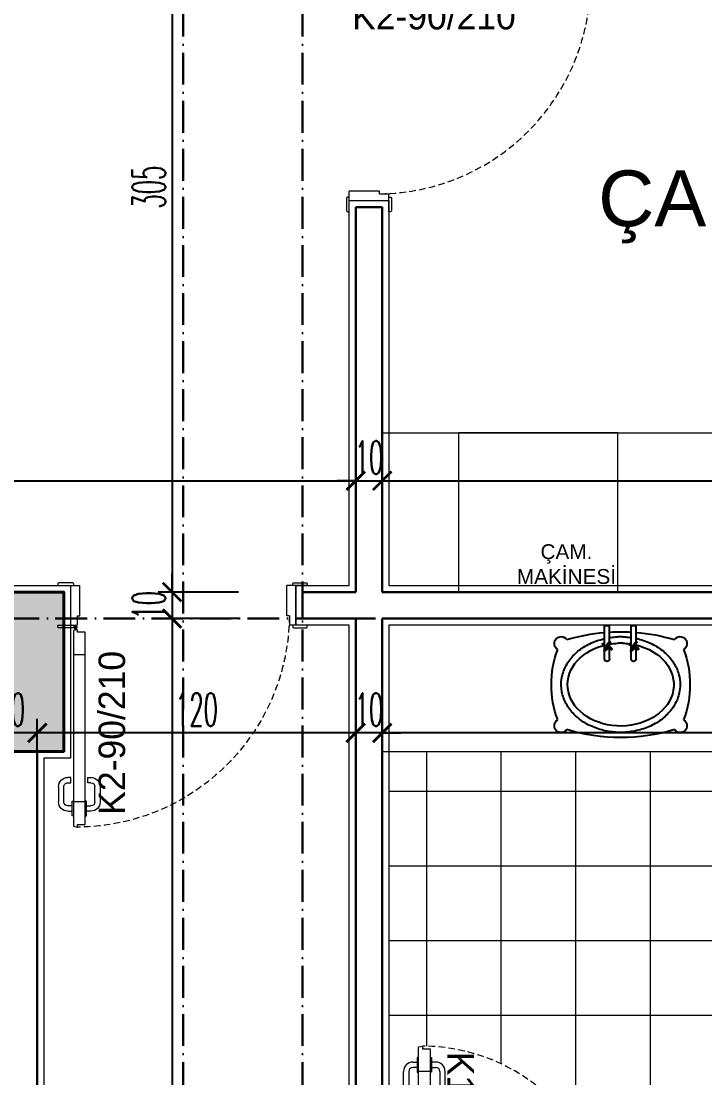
# Model space of a CAD drawing. Extents: x 775040 to 808375, y 4159409 to 4163651.
# Drawn here: x 785631.6 to 785889.2, y 4160760.8 to 4161158.8 of the extents above; entities that cross this region are included whole.
import ezdxf

# ---------------------------------------------------------------- set-up
doc = ezdxf.new("R2010")
doc.units = 0
doc.header["$MEASUREMENT"] = 0
doc.header["$PDMODE"] = 3
for name, pattern in [('ACAD_ISO10W100', [18, 12, -3, 0, -3]), ('DUZ', [500, 500]), ('HIDDEN', [0.375, 0.25, -0.125])]:
    doc.linetypes.add(name, pattern=pattern)
doc.layers.get('0').update_dxf_attribs({"linetype": 'DUZ'})
for name, color, linetype, lineweight in [('duvar', 7, 'Continuous', 25), ('KAPI', 1, 'Continuous', 15), ('Z_ duvar', 7, 'Continuous', 30), ('Z_aks', 2, 'ACAD_ISO10W100', 30), ('Z_iç ölçü dikey', 111, 'Continuous', 25), ('Z_iç ölçü yatay', 75, 'Continuous', 20), ('Z_kolon', 2, 'Continuous', 40), ('Z_kolon tarama', 171, 'Continuous', 5), ('Z_sıva', 241, 'Continuous', 5), ('Z_tarama', 8, 'Continuous', 5), ('Z_tefriş', 73, 'Continuous', 5), ('Z_yazı', 4, 'Continuous', 20)]:
    doc.layers.add(name, color=color, linetype=linetype, lineweight=lineweight)
for name, color, linetype in [('POZ', 3, 'Continuous'), ('tefriş', 21, 'Continuous'), ('Z_pencere bilgisi', 3, 'Continuous')]:
    doc.layers.add(name, color=color, linetype=linetype)
doc.styles.add('ARIAL', font='ariblk.ttf', dxfattribs={"height": 1})
doc.styles.add('M2', font='', dxfattribs={"height": 10})
doc.styles.add('OLCUIC', font='ROMANS.SHX', dxfattribs={"width": 0.5})
doc.styles.get('M2').set_extended_font_data('Turkish Arial')
doc.dimstyles.new('ölçü 50', dxfattribs={"dimtxt": 12.5, "dimasz": 7, "dimexe": 5.3, "dimexo": 5, "dimgap": 2.5, "dimtad": 1, "dimdec": 0, "dimzin": 9, "dimdsep": 46, "dimtxsty": 'OLCUIC', "dimblk1": 'ARCHTICK', "dimblk2": 'ARCHTICK', "dimsah": 1, "dimcen": 0, "dimdle": 5.5, "dimadec": 0, "dimazin": 0, "dimtfac": 1, "dimtdec": 0, "dimtix": 1, "dimtofl": 0, "dimtmove": 1, "dimatfit": 3, "dimldrblk": 'ARCHTICK', "dimfxl": 0, "dimtolj": 1, "dimtzin": 0, "dimarcsym": 0})

# ---------------------------------------------------------------- blocks, each defined once
blk = doc.blocks.new('K2')
at = {"layer": 'duvar'}
for p, q in [((0, 0), (10, 0)), ((0, -90), (10, -90))]:
    blk.add_line(p, q, dxfattribs=at)
at = {"layer": 'KAPI'}
for p, q in [((12.5, -2.5), (-2.5, -2.5)), ((-2.5, -2.5), (-2.5, -5)), ((12.5, -2.5), (12.5, -6)), ((1, -5), (-2.5, -5)), ((1, -5), (1, -6)), ((1, -6), (12.5, -6)), ((1, -85), (-2.5, -85)), ((-2.5, -87.5), (-2.5, -85)), ((12.5, -87.5), (-2.5, -87.5)), ((1, -85), (1, -84)), ((1, -84), (12.5, -84)), ((12.5, -87.5), (12.5, -84))]:
    blk.add_line(p, q, dxfattribs=at)
at = {"layer": 'KAPI', "color": 234}
for p, q in [((-63.3, -76.29), (-69, -76.29)), ((-69, -78.29), (-63.3, -78.29)), ((-74.25, -81.99), (-74.25, -81.49)), ((-74.25, -81.49), (-68.75, -81.49)), ((-72.5, -79.79), (-72.5, -81.49)), ((-70.5, -81.49), (-70.5, -79.79)), ((-68.75, -81.49), (-68.75, -81.99)), ((-61.8, -79.79), (-61.8, -80.99)), ((-61.8, -80.99), (-59.8, -80.99)), ((-59.8, -80.99), (-59.8, -79.79)), ((-74.25, -86.29), (-74.25, -86.79)), ((-74.25, -86.79), (-68.75, -86.79)), ((-72.5, -88.49), (-72.5, -86.79)), ((-70.5, -86.79), (-70.5, -88.49)), ((-68.75, -86.79), (-68.75, -86.29)), ((-61.8, -88.49), (-61.8, -87.29)), ((-61.8, -87.29), (-59.8, -87.29)), ((-59.8, -87.29), (-59.8, -88.49)), ((-2.5, -85.59), (-4.1, -85.59)), ((-3.3, -84.79), (-3.3, -86.39)), ((-69, -89.99), (-63.3, -89.99)), ((-63.3, -91.99), (-69, -91.99))]:
    blk.add_line(p, q, dxfattribs=at)
at = {"layer": 'KAPI', "color": 1}
for p, q in [((-77.5, -84.79), (-77.5, -81.99)), ((-77.5, -81.99), (-5.15, -81.99)), ((-69, -81.99), (-69, -86.29)), ((-13.65, -81.99), (-13.65, -86.29)), ((-5.15, -81.99), (-5.15, -84.79)), ((-78.2, -86.29), (-78.5, -84.79)), ((-78.5, -84.79), (-77.5, -84.79)), ((-4.45, -86.29), (-78.2, -86.29)), ((-5.15, -84.79), (-4.15, -84.79)), ((-4.15, -84.79), (-4.45, -86.29))]:
    blk.add_line(p, q, dxfattribs=at)
at = {"layer": 'KAPI'}
for points in [[(-3, 1.75), (-2.5, 1.75), (-2.5, -3.75), (-3, -3.75, -0.414214), (-3.5, -3.25), (-3.5, 1.25, -0.414214)], [(13, 1.75), (12.5, 1.75), (12.5, -3.75), (13, -3.75, 0.414214), (13.5, -3.25), (13.5, 1.25, 0.414214)], [(-3, -92.25), (-2.5, -92.25), (-2.5, -86.25), (-3, -86.25, 0.414214), (-3.5, -86.75), (-3.5, -91.75, 0.414214)], [(13, -92.25), (12.5, -92.25), (12.5, -86.25), (13, -86.25, -0.414214), (13.5, -86.75), (13.5, -91.75, -0.414214)]]:
    blk.add_lwpolyline(points, format="xyb", close=True, dxfattribs=at)
at = {"layer": 'KAPI', "color": 234}
for radius in [0.6, 0.4]:
    blk.add_circle((-3.3, -85.59), radius, dxfattribs=at)
at = {"layer": 'KAPI', "color": 1, "linetype": 'HIDDEN', "ltscale": 10}
blk.add_arc((1.76, -85.26), 80.26, 90.5448, 179.663, dxfattribs=at)
at = {"layer": 'KAPI', "color": 234}
for centre, radius, start, end in [((-69, -79.79), 3.5, 90, 180), ((-69, -79.79), 1.5, 90, 180), ((-63.3, -79.79), 3.5, 0, 90), ((-63.3, -79.79), 1.5, 0, 90), ((-69, -88.49), 3.5, 180, 270), ((-69, -88.49), 1.5, 180, 270), ((-63.3, -88.49), 1.5, 270, 0), ((-63.3, -88.49), 3.5, 270, 0)]:
    blk.add_arc(centre, radius, start, end, dxfattribs=at)
at = {"layer": 'POZ', "style": 'M2', "flags": 4}
blk.add_attdef('K2-90/210', (-73.86, -74.05), '', height=10, dxfattribs=at)
blk = doc.blocks.new('k80-10')
at = {"layer": 'duvar'}
for p, q in [((-10, 0), (0, 0)), ((-10, -80), (0, -80))]:
    blk.add_line(p, q, dxfattribs=at)
at = {"layer": 'KAPI'}
for p, q in [((2.5, -2.5), (-12.5, -2.5)), ((-12.5, -2.5), (-12.5, -5)), ((2.5, -2.5), (2.5, -6)), ((-9, -5), (-12.5, -5)), ((-9, -5), (-9, -6)), ((-9, -6), (2.5, -6)), ((-9, -75), (-12.5, -75)), ((-12.5, -77.5), (-12.5, -75)), ((-9, -75), (-9, -74)), ((-9, -74), (2.5, -74)), ((2.5, -77.5), (2.5, -74)), ((2.5, -77.5), (-12.5, -77.5))]:
    blk.add_line(p, q, dxfattribs=at)
at = {"layer": 'KAPI', "color": 234}
for p, q in [((-63.8, -66.29), (-69.5, -66.29)), ((-74.75, -71.99), (-74.75, -71.49)), ((-74.75, -71.49), (-69.25, -71.49)), ((-73, -69.79), (-73, -71.49)), ((-71, -71.49), (-71, -69.79)), ((-69.5, -68.29), (-63.8, -68.29)), ((-69.25, -71.49), (-69.25, -71.99)), ((-62.3, -69.79), (-62.3, -70.99)), ((-62.3, -70.99), (-60.3, -70.99)), ((-60.3, -70.99), (-60.3, -69.79)), ((-12.5, -75.59), (-14.1, -75.59)), ((-13.3, -74.79), (-13.3, -76.39)), ((-74.75, -76.29), (-74.75, -76.79)), ((-74.75, -76.79), (-69.25, -76.79)), ((-73, -78.49), (-73, -76.79)), ((-71, -76.79), (-71, -78.49)), ((-69.25, -76.79), (-69.25, -76.29)), ((-62.3, -78.49), (-62.3, -77.29)), ((-62.3, -77.29), (-60.3, -77.29)), ((-60.3, -77.29), (-60.3, -78.49)), ((-69.5, -79.99), (-63.8, -79.99)), ((-63.8, -81.99), (-69.5, -81.99))]:
    blk.add_line(p, q, dxfattribs=at)
at = {"layer": 'KAPI', "color": 1}
for p, q in [((-78.7, -76.29), (-79, -74.79)), ((-79, -74.79), (-78, -74.79)), ((-78, -74.79), (-78, -71.99)), ((-78, -71.99), (-15.15, -71.99)), ((-69.5, -71.99), (-69.5, -76.29)), ((-23.65, -71.99), (-23.65, -76.29)), ((-15.15, -71.99), (-15.15, -74.79)), ((-15.15, -74.79), (-14.15, -74.79)), ((-14.15, -74.79), (-14.45, -76.29)), ((-14.45, -76.29), (-78.7, -76.29))]:
    blk.add_line(p, q, dxfattribs=at)
at = {"layer": 'KAPI'}
for points in [[(-13, 1.75), (-12.5, 1.75), (-12.5, -3.75), (-13, -3.75, -0.414214), (-13.5, -3.25), (-13.5, 1.25, -0.414214)], [(3, 1.75), (2.5, 1.75), (2.5, -3.75), (3, -3.75, 0.414214), (3.5, -3.25), (3.5, 1.25, 0.414214)], [(-13, -82.25), (-12.5, -82.25), (-12.5, -76.25), (-13, -76.25, 0.414214), (-13.5, -76.75), (-13.5, -81.75, 0.414214)], [(3, -82.25), (2.5, -82.25), (2.5, -76.25), (3, -76.25, -0.414214), (3.5, -76.75), (3.5, -81.75, -0.414214)]]:
    blk.add_lwpolyline(points, format="xyb", close=True, dxfattribs=at)
at = {"layer": 'KAPI', "color": 234}
for radius in [0.6, 0.4]:
    blk.add_circle((-13.3, -75.59), radius, dxfattribs=at)
at = {"layer": 'KAPI', "color": 1, "linetype": 'HIDDEN', "ltscale": 10}
blk.add_arc((-9, -75), 70, 90.0001, 179.8269, dxfattribs=at)
at = {"layer": 'KAPI', "color": 234}
for centre, radius, start, end in [((-69.5, -69.79), 3.5, 90, 180), ((-63.8, -69.79), 3.5, 0, 90), ((-69.5, -69.79), 1.5, 90, 180), ((-63.8, -69.79), 1.5, 0, 90), ((-69.5, -78.49), 3.5, 180, 270), ((-69.5, -78.49), 1.5, 180, 270), ((-63.8, -78.49), 1.5, 270, 0), ((-63.8, -78.49), 3.5, 270, 0)]:
    blk.add_arc(centre, radius, start, end, dxfattribs=at)
at = {"layer": 'POZ', "style": 'M2', "flags": 4}
blk.add_attdef('K1-80/210', (-76.9, -64.05), '', height=10, dxfattribs=at)
blk = doc.blocks.new('_ARCHTICK')
at = {"color": 0, "linetype": 'ByBlock', "const_width": 0.15}
blk.add_lwpolyline([(-0.5, -0.5), (0.5, 0.5)], dxfattribs=at)
blk = doc.blocks.new('*D186')
at = {"layer": 'Defpoints', "color": 0, "linetype": 'Continuous', "transparency": 16777216}
for p in [(785757.64, 4160985.68), (785757.64, 4160959.57), (785390.14, 4160943.75)]:
    blk.add_point(p, dxfattribs=at)
at = {"layer": 'Z_iç ölçü yatay', "color": 0, "linetype": 'Continuous', "lineweight": -2, "transparency": 16777216}
for p, q in [((785390.14, 4160960.68), (785390.14, 4160990.98)), ((785757.64, 4160964.57), (785757.64, 4160990.98)), ((785384.64, 4160985.68), (785763.14, 4160985.68))]:
    blk.add_line(p, q, dxfattribs=at)
at = {"layer": 'Z_iç ölçü yatay', "color": 0, "linetype": 'Continuous', "lineweight": -2, "transparency": 16777216, "xscale": 7, "yscale": 7, "zscale": 7, "rotation": 180}
blk.add_blockref('_ARCHTICK', (785390.14, 4160985.68), dxfattribs=at)
at = {"layer": 'Z_iç ölçü yatay', "color": 0, "linetype": 'Continuous', "lineweight": -2, "transparency": 16777216, "xscale": 7, "yscale": 7, "zscale": 7}
blk.add_blockref('_ARCHTICK', (785757.64, 4160985.68), dxfattribs=at)
at = {"layer": 'Z_iç ölçü yatay', "color": 0, "linetype": 'Continuous', "transparency": 16777216, "insert": (785573.89, 4160994.43), "char_height": 12.5, "attachment_point": 5, "style": 'OLCUIC'}
blk.add_mtext('\\A1;367', dxfattribs=at)
blk = doc.blocks.new('*D187')
at = {"layer": 'Defpoints', "color": 0, "linetype": 'Continuous', "transparency": 16777216}
for p in [(785767.64, 4160985.68), (785757.64, 4160959.57), (785767.64, 4160959.57)]:
    blk.add_point(p, dxfattribs=at)
at = {"layer": 'Z_iç ölçü yatay', "color": 0, "linetype": 'Continuous', "lineweight": -2, "transparency": 16777216}
for p, q in [((785757.64, 4160964.57), (785757.64, 4160990.98)), ((785767.64, 4160964.57), (785767.64, 4160990.98)), ((785757.64, 4160985.68), (785750.64, 4160985.68)), ((785767.64, 4160985.68), (785774.64, 4160985.68))]:
    blk.add_line(p, q, dxfattribs=at)
at = {"layer": 'Z_iç ölçü yatay', "color": 0, "linetype": 'Continuous', "lineweight": -2, "transparency": 16777216, "xscale": 7, "yscale": 7, "zscale": 7}
blk.add_blockref('_ARCHTICK', (785757.64, 4160985.68), dxfattribs=at)
at = {"layer": 'Z_iç ölçü yatay', "color": 0, "linetype": 'Continuous', "lineweight": -2, "transparency": 16777216, "xscale": 7, "yscale": 7, "zscale": 7, "rotation": 180}
blk.add_blockref('_ARCHTICK', (785767.64, 4160985.68), dxfattribs=at)
at = {"layer": 'Z_iç ölçü yatay', "color": 0, "linetype": 'Continuous', "transparency": 16777216, "insert": (785762.64, 4160994.43), "char_height": 12.5, "attachment_point": 5, "style": 'OLCUIC'}
blk.add_mtext('\\A1;10', dxfattribs=at)
blk = doc.blocks.new('*D188')
at = {"layer": 'Defpoints', "color": 0, "linetype": 'Continuous', "transparency": 16777216}
for p in [(786127.64, 4160985.68), (785767.64, 4160959.57), (786127.64, 4160959.57)]:
    blk.add_point(p, dxfattribs=at)
at = {"layer": 'Z_iç ölçü yatay', "color": 0, "linetype": 'Continuous', "lineweight": -2, "transparency": 16777216}
for p, q in [((785767.64, 4160964.57), (785767.64, 4160990.98)), ((786127.64, 4160964.57), (786127.64, 4160990.98)), ((785762.14, 4160985.68), (786133.14, 4160985.68))]:
    blk.add_line(p, q, dxfattribs=at)
at = {"layer": 'Z_iç ölçü yatay', "color": 0, "linetype": 'Continuous', "lineweight": -2, "transparency": 16777216, "xscale": 7, "yscale": 7, "zscale": 7, "rotation": 180}
blk.add_blockref('_ARCHTICK', (785767.64, 4160985.68), dxfattribs=at)
at = {"layer": 'Z_iç ölçü yatay', "color": 0, "linetype": 'Continuous', "lineweight": -2, "transparency": 16777216, "xscale": 7, "yscale": 7, "zscale": 7}
blk.add_blockref('_ARCHTICK', (786127.64, 4160985.68), dxfattribs=at)
at = {"layer": 'Z_iç ölçü yatay', "color": 0, "linetype": 'Continuous', "transparency": 16777216, "insert": (785947.64, 4160994.43), "char_height": 12.5, "attachment_point": 5, "style": 'OLCUIC'}
blk.add_mtext('\\A1;360', dxfattribs=at)
blk = doc.blocks.new('*D191')
at = {"layer": 'Defpoints', "color": 0, "linetype": 'Continuous', "transparency": 16777216}
for p in [(785767.64, 4160922.61), (785767.64, 4160890.75), (786127.64, 4160888.75)]:
    blk.add_point(p, dxfattribs=at)
at = {"layer": 'Z_iç ölçü yatay', "color": 0, "linetype": 'Continuous', "lineweight": -2, "transparency": 16777216}
for p, q in [((785767.64, 4160915.75), (785767.64, 4160885.45)), ((786127.64, 4160890.75), (786127.64, 4160896.05)), ((786133.14, 4160890.75), (785762.14, 4160890.75))]:
    blk.add_line(p, q, dxfattribs=at)
at = {"layer": 'Z_iç ölçü yatay', "color": 0, "linetype": 'Continuous', "lineweight": -2, "transparency": 16777216, "xscale": 7, "yscale": 7, "zscale": 7, "rotation": 180}
blk.add_blockref('_ARCHTICK', (785767.64, 4160890.75), dxfattribs=at)
at = {"layer": 'Z_iç ölçü yatay', "color": 0, "linetype": 'Continuous', "lineweight": -2, "transparency": 16777216, "xscale": 7, "yscale": 7, "zscale": 7}
blk.add_blockref('_ARCHTICK', (786127.64, 4160890.75), dxfattribs=at)
at = {"layer": 'Z_iç ölçü yatay', "color": 0, "linetype": 'Continuous', "transparency": 16777216, "insert": (785947.64, 4160899.5), "char_height": 12.5, "attachment_point": 5, "style": 'OLCUIC'}
blk.add_mtext('\\A1;360', dxfattribs=at)
blk = doc.blocks.new('*D192')
at = {"layer": 'Defpoints', "color": 0, "linetype": 'Continuous', "transparency": 16777216}
for p in [(785757.64, 4160922.61), (785767.64, 4160922.61), (785757.64, 4160890.75)]:
    blk.add_point(p, dxfattribs=at)
at = {"layer": 'Z_iç ölçü yatay', "color": 0, "linetype": 'Continuous', "lineweight": -2, "transparency": 16777216}
for p, q in [((785757.64, 4160915.75), (785757.64, 4160885.45)), ((785767.64, 4160915.75), (785767.64, 4160885.45)), ((785757.64, 4160890.75), (785750.64, 4160890.75)), ((785767.64, 4160890.75), (785774.64, 4160890.75))]:
    blk.add_line(p, q, dxfattribs=at)
at = {"layer": 'Z_iç ölçü yatay', "color": 0, "linetype": 'Continuous', "lineweight": -2, "transparency": 16777216, "xscale": 7, "yscale": 7, "zscale": 7}
blk.add_blockref('_ARCHTICK', (785757.64, 4160890.75), dxfattribs=at)
at = {"layer": 'Z_iç ölçü yatay', "color": 0, "linetype": 'Continuous', "lineweight": -2, "transparency": 16777216, "xscale": 7, "yscale": 7, "zscale": 7, "rotation": 180}
blk.add_blockref('_ARCHTICK', (785767.64, 4160890.75), dxfattribs=at)
at = {"layer": 'Z_iç ölçü yatay', "color": 0, "linetype": 'Continuous', "transparency": 16777216, "insert": (785762.64, 4160899.5), "char_height": 12.5, "attachment_point": 5, "style": 'OLCUIC'}
blk.add_mtext('\\A1;10', dxfattribs=at)
blk = doc.blocks.new('*D193')
at = {"layer": 'Defpoints', "color": 0, "linetype": 'Continuous', "transparency": 16777216}
for p in [(785757.64, 4160922.61), (785637.64, 4160890.75), (785637.64, 4160854.35)]:
    blk.add_point(p, dxfattribs=at)
at = {"layer": 'Z_iç ölçü yatay', "color": 0, "linetype": 'Continuous', "lineweight": -2, "transparency": 16777216}
for p, q in [((785757.64, 4160915.75), (785757.64, 4160885.45)), ((785637.64, 4160865.75), (785637.64, 4160896.05)), ((785763.14, 4160890.75), (785632.14, 4160890.75))]:
    blk.add_line(p, q, dxfattribs=at)
at = {"layer": 'Z_iç ölçü yatay', "color": 0, "linetype": 'Continuous', "lineweight": -2, "transparency": 16777216, "xscale": 7, "yscale": 7, "zscale": 7, "rotation": 180}
blk.add_blockref('_ARCHTICK', (785637.64, 4160890.75), dxfattribs=at)
at = {"layer": 'Z_iç ölçü yatay', "color": 0, "linetype": 'Continuous', "lineweight": -2, "transparency": 16777216, "xscale": 7, "yscale": 7, "zscale": 7}
blk.add_blockref('_ARCHTICK', (785757.64, 4160890.75), dxfattribs=at)
at = {"layer": 'Z_iç ölçü yatay', "color": 0, "linetype": 'Continuous', "transparency": 16777216, "insert": (785697.64, 4160899.5), "char_height": 12.5, "attachment_point": 5, "style": 'OLCUIC'}
blk.add_mtext('\\A1;120', dxfattribs=at)
blk = doc.blocks.new('*D194')
at = {"layer": 'Defpoints', "color": 0, "linetype": 'Continuous', "transparency": 16777216}
for p in [(785617.64, 4160890.75), (785617.64, 4160854.35), (785637.64, 4160854.35)]:
    blk.add_point(p, dxfattribs=at)
at = {"layer": 'Z_iç ölçü yatay', "color": 0, "linetype": 'Continuous', "lineweight": -2, "transparency": 16777216}
for p, q in [((785617.64, 4160865.75), (785617.64, 4160896.05)), ((785637.64, 4160865.75), (785637.64, 4160896.05)), ((785643.14, 4160890.75), (785612.14, 4160890.75))]:
    blk.add_line(p, q, dxfattribs=at)
at = {"layer": 'Z_iç ölçü yatay', "color": 0, "linetype": 'Continuous', "lineweight": -2, "transparency": 16777216, "xscale": 7, "yscale": 7, "zscale": 7, "rotation": 180}
blk.add_blockref('_ARCHTICK', (785617.64, 4160890.75), dxfattribs=at)
at = {"layer": 'Z_iç ölçü yatay', "color": 0, "linetype": 'Continuous', "lineweight": -2, "transparency": 16777216, "xscale": 7, "yscale": 7, "zscale": 7}
blk.add_blockref('_ARCHTICK', (785637.64, 4160890.75), dxfattribs=at)
at = {"layer": 'Z_iç ölçü yatay', "color": 0, "linetype": 'Continuous', "transparency": 16777216, "insert": (785627.64, 4160899.5), "char_height": 12.5, "attachment_point": 5, "style": 'OLCUIC'}
blk.add_mtext('\\A1;20', dxfattribs=at)
blk = doc.blocks.new('*D288')
at = {"layer": 'Defpoints', "color": 0, "linetype": 'Continuous', "transparency": 16777216}
for p in [(785665.14, 4161248.75), (785688.45, 4160943.75), (785747.64, 4160943.75)]:
    blk.add_point(p, dxfattribs=at)
at = {"layer": 'Z_iç ölçü dikey', "color": 0, "linetype": 'Continuous', "lineweight": -2, "transparency": 16777216}
for p, q in [((785688.45, 4161254.25), (785688.45, 4160938.25)), ((785670.14, 4161248.75), (785693.75, 4161248.75)), ((785713.45, 4160943.75), (785683.15, 4160943.75))]:
    blk.add_line(p, q, dxfattribs=at)
at = {"layer": 'Z_iç ölçü dikey', "color": 0, "linetype": 'Continuous', "lineweight": -2, "transparency": 16777216, "xscale": 7, "yscale": 7, "zscale": 7}
for p, rotation in [((785688.45, 4161248.75), 90), ((785688.45, 4160943.75), 270)]:
    blk.add_blockref('_ARCHTICK', p, dxfattribs=dict(at, rotation=rotation))
at = {"layer": 'Z_iç ölçü dikey', "color": 0, "linetype": 'Continuous', "transparency": 16777216, "insert": (785679.7, 4161096.25), "char_height": 12.5, "attachment_point": 5, "rotation": 90, "style": 'OLCUIC'}
blk.add_mtext('\\A1;305', dxfattribs=at)
blk = doc.blocks.new('*D289')
at = {"layer": 'Defpoints', "color": 0, "linetype": 'Continuous', "transparency": 16777216}
for p in [(785747.64, 4160943.75), (785688.45, 4160933.75), (785747.64, 4160933.75)]:
    blk.add_point(p, dxfattribs=at)
at = {"layer": 'Z_iç ölçü dikey', "color": 0, "linetype": 'Continuous', "lineweight": -2, "transparency": 16777216}
for p, q in [((785688.45, 4160943.75), (785688.45, 4160950.75)), ((785713.45, 4160943.75), (785683.15, 4160943.75)), ((785713.45, 4160933.75), (785683.15, 4160933.75)), ((785688.45, 4160933.75), (785688.45, 4160926.75))]:
    blk.add_line(p, q, dxfattribs=at)
at = {"layer": 'Z_iç ölçü dikey', "color": 0, "linetype": 'Continuous', "lineweight": -2, "transparency": 16777216, "xscale": 7, "yscale": 7, "zscale": 7}
for p, rotation in [((785688.45, 4160943.75), 270), ((785688.45, 4160933.75), 90)]:
    blk.add_blockref('_ARCHTICK', p, dxfattribs=dict(at, rotation=rotation))
at = {"layer": 'Z_iç ölçü dikey', "color": 0, "linetype": 'Continuous', "transparency": 16777216, "insert": (785679.7, 4160938.75), "char_height": 12.5, "attachment_point": 5, "rotation": 90, "style": 'OLCUIC'}
blk.add_mtext('\\A1;10', dxfattribs=at)
blk = doc.blocks.new('*D290')
at = {"layer": 'Defpoints', "color": 0, "linetype": 'Continuous', "transparency": 16777216}
for p in [(785747.64, 4160933.75), (785658.36, 4160498.75), (785688.45, 4160498.75)]:
    blk.add_point(p, dxfattribs=at)
at = {"layer": 'Z_iç ölçü dikey', "color": 0, "linetype": 'Continuous', "lineweight": -2, "transparency": 16777216}
for p, q in [((785688.45, 4160939.25), (785688.45, 4160493.25)), ((785713.45, 4160933.75), (785683.15, 4160933.75)), ((785663.45, 4160498.75), (785693.75, 4160498.75))]:
    blk.add_line(p, q, dxfattribs=at)
at = {"layer": 'Z_iç ölçü dikey', "color": 0, "linetype": 'Continuous', "lineweight": -2, "transparency": 16777216, "xscale": 7, "yscale": 7, "zscale": 7}
for p, rotation in [((785688.45, 4160933.75), 90), ((785688.45, 4160498.75), 270)]:
    blk.add_blockref('_ARCHTICK', p, dxfattribs=dict(at, rotation=rotation))
at = {"layer": 'Z_iç ölçü dikey', "color": 0, "linetype": 'Continuous', "transparency": 16777216, "insert": (785679.7, 4160716.25), "char_height": 12.5, "attachment_point": 5, "rotation": 90, "style": 'OLCUIC'}
blk.add_mtext('\\A1;435', dxfattribs=at)
blk = doc.blocks.new('199')
at = {"layer": 'tefriş'}
for p, q in [((17725.6, 89548.1), (17725.6, 89555.64)), ((17727.5, 89549.36), (17727.5, 89555.64)), ((17735.6, 89548.1), (17735.6, 89555.64)), ((17737.5, 89549.36), (17737.5, 89555.64)), ((17725.6, 89546.19), (17725.6, 89547.71)), ((17727.5, 89547.66), (17727.5, 89549.01)), ((17727.5, 89542.99), (17727.5, 89547.3)), ((17735.6, 89546.19), (17735.6, 89547.71)), ((17737.5, 89547.66), (17737.5, 89549.01)), ((17737.5, 89542.99), (17737.5, 89547.3)), ((17725.6, 89542.99), (17725.6, 89545.85)), ((17735.6, 89542.99), (17735.6, 89545.85))]:
    blk.add_line(p, q, dxfattribs=at)
at = {"layer": 'tefriş', "color": 8}
for p, q in [((17725.6, 89555.64), (17727.5, 89555.64)), ((17735.6, 89555.64), (17737.5, 89555.64)), ((17732.5, 89551.31), (17730.6, 89551.31)), ((17732.5, 89548.9), (17730.6, 89548.91))]:
    blk.add_line(p, q, dxfattribs=at)
at = {"layer": 'tefriş', "extrusion": (0, 0, -1)}
for centre, major_axis, ratio, start_param, end_param in [((17709.3, 89548.79), (1.85, 1.85), 1, 2.878624, 6.47264), ((17731.69, 89483), (49.67, 49.66), 1, 5.205616, 5.410824), ((17731.69, 89483), (49.67, 49.66), 1, 5.437952, 5.509178), ((17731.69, 89483), (49.67, 49.66), 1, 5.509178, 5.553341), ((17731.69, 89483), (49.67, 49.66), 1, 5.580461, 5.789958), ((17754.1, 89548.79), (1.85, -1.85), 1, 2.952138, 6.546154), ((17743.09, 89533.32), (26.52, 26.51), 1, 3.567284, 4.286698), ((17725.02, 89548.67), (0.113, -0.113), 1, 2.031177, 5.17277), ((17726.47, 89549.16), (1.19, -1.19), 1, 0.673587, 2.031177), ((17726.47, 89549.16), (0.967, -0.967), 1, 0.673587, 2.031177), ((17725.61, 89546.02), (0.113, 0.113), 1, 2.031177, 5.17277), ((17731.7, 89533.32), (20, 0), 0.78, 4.398992, 4.402456), ((17725.12, 89547.47), (0.967, -0.967), 1, -0.897209, 0.460381), ((17725.12, 89547.47), (1.19, 1.19), 1, 0.673587, 2.031177), ((17726.64, 89547.64), (0.312, 0.312), 1, 2.75402, 3.576149), ((17726.64, 89547.64), (0.312, -0.312), 1, 2.75402, 3.576149), ((17728.16, 89547.81), (1.19, 1.19), 1, 3.81518, 5.17277), ((17726.81, 89546.12), (1.19, 1.19), 1, 5.385976, 6.743566), ((17726.81, 89546.12), (0.967, 0.967), 1, 5.385976, 6.743566), ((17728.16, 89547.81), (0.967, -0.967), 1, 2.244383, 3.601973), ((17726.64, 89547.64), (0.312, 0.312), 1, 1.183224, 2.005353), ((17726.64, 89547.64), (0.312, -0.312), 1, 4.324816, 5.146945), ((17731.7, 89533.32), (20, 0), 0.78, 4.500827, 4.657366), ((17727.67, 89549.26), (0.113, 0.113), 1, 5.17277, 8.314362), ((17728.26, 89546.61), (0.113, -0.113), 1, -1.110416, 2.031177), ((17735.02, 89548.67), (0.113, -0.113), 1, 2.031177, 5.17277), ((17736.47, 89549.16), (1.19, -1.19), 1, 0.673587, 2.031177), ((17736.47, 89549.16), (0.967, -0.967), 1, 0.673587, 2.031177), ((17731.7, 89533.32), (20, 0), 0.78, -1.39585, -1.374534), ((17735.61, 89546.02), (0.113, 0.113), 1, 2.031177, 5.17277), ((17735.12, 89547.47), (0.967, -0.967), 1, -0.897209, 0.460381), ((17735.12, 89547.47), (1.19, 1.19), 1, 0.673587, 2.031177), ((17736.64, 89547.64), (0.312, 0.312), 1, 2.75402, 3.576149), ((17736.64, 89547.64), (0.312, -0.312), 1, 2.75402, 3.576149), ((17738.16, 89547.81), (1.19, 1.19), 1, 3.81518, 5.17277), ((17736.81, 89546.12), (1.19, 1.19), 1, 5.385976, 6.743566), ((17736.81, 89546.12), (0.967, 0.967), 1, 5.385976, 6.743566), ((17738.16, 89547.81), (0.967, -0.967), 1, 2.244383, 3.601973), ((17736.64, 89547.64), (0.312, 0.312), 1, 1.183224, 2.005353), ((17736.64, 89547.64), (0.312, -0.312), 1, 4.324816, 5.146945), ((17737.67, 89549.25), (0.113, 0.113), 1, 5.17277, 8.314362), ((17738.26, 89546.61), (0.113, -0.113), 1, -1.110416, 2.031177), ((17720.3, 89533.32), (26.51, -26.52), 1, -1.145105, -0.425691), ((17726.55, 89542.99), (0.672, -0.672), 1, -0.785398, 2.356194), ((17736.55, 89542.99), (0.672, -0.672), 1, -0.785398, 2.356194), ((17709.3, 89517.85), (1.85, -1.85), 1, -0.189455, 3.404562), ((17754.09, 89517.84), (1.85, -1.85), 1, 4.44942, 8.043437), ((17731.7, 89583.63), (49.67, 49.66), 1, 2.064024, 2.648365)]:
    blk.add_ellipse(centre, major_axis=major_axis, ratio=ratio, start_param=start_param, end_param=end_param, dxfattribs=at)
at = {"layer": 'tefriş', "color": 8, "extrusion": (0, 0, -1)}
for start_param, end_param in [(-1.276556, 4.38037), (-1.530773, -1.411609)]:
    blk.add_ellipse((17731.7, 89533.32), major_axis=(20, 0), ratio=0.78, start_param=start_param, end_param=end_param, dxfattribs=at)
at = {"layer": 'tefriş', "color": 8}
for points, knots in [([(17737.5, 89550.71), (17738.02, 89550.6), (17738.53, 89550.47), (17740.81, 89549.84), (17742.51, 89549.16), (17745.67, 89547.48), (17747.12, 89546.48), (17749.68, 89544.18), (17750.78, 89542.89), (17752.55, 89540.1), (17753.21, 89538.59), (17753.93, 89535.82), (17754.1, 89534.56), (17754.1, 89533.31), (17754.1, 89532.27), (17753.98, 89531.23), (17753.42, 89528.64), (17752.82, 89527.11), (17751.17, 89524.26), (17750.12, 89522.94), (17747.66, 89520.57), (17746.24, 89519.53), (17743.15, 89517.76), (17741.48, 89517.04), (17737.96, 89515.97), (17736.12, 89515.61), (17732.4, 89515.26), (17730.51, 89515.28), (17726.79, 89515.69), (17724.96, 89516.08), (17721.48, 89517.22), (17719.82, 89517.97), (17716.78, 89519.79), (17715.39, 89520.86), (17712.99, 89523.27), (17711.97, 89524.62), (17710.4, 89527.5), (17709.84, 89529.04), (17709.25, 89532.2), (17709.22, 89533.82), (17709.68, 89536.99), (17710.17, 89538.55), (17711.62, 89541.48), (17712.58, 89542.85), (17714.88, 89545.34), (17716.23, 89546.45), (17719.2, 89548.35), (17720.83, 89549.14), (17723.54, 89550.11), (17724.56, 89550.41), (17725.6, 89550.64)], [4.980462, 4.980462, 4.980462, 4.980462, 5.05362, 5.05362, 5.310792, 5.310792, 5.567965, 5.567965, 5.825137, 5.825137, 6.08231, 6.08231, 6.283185, 6.283185, 6.283185, 6.450527, 6.450527, 6.707699, 6.707699, 6.964872, 6.964872, 7.222045, 7.222045, 7.479217, 7.479217, 7.73639, 7.73639, 7.993562, 7.993562, 8.250735, 8.250735, 8.507907, 8.507907, 8.76508, 8.76508, 9.022252, 9.022252, 9.279425, 9.279425, 9.536597, 9.536597, 9.79377, 9.79377, 10.050942, 10.050942, 10.308115, 10.308115, 10.565287, 10.565287, 10.71332, 10.71332, 10.71332, 10.71332]), ([(17732.5, 89551.31), (17732.85, 89551.3), (17733.19, 89551.28), (17734.23, 89551.21), (17734.92, 89551.14), (17735.6, 89551.04)], [4.7489843, 4.7489843, 4.7489843, 4.7489843, 4.7964473, 4.7964473, 4.8915665, 4.8915665, 4.8915665, 4.8915665])]:
    blk.add_open_spline(points, degree=3, knots=knots, dxfattribs=at)
at = {"layer": 'tefriş'}
blk.add_open_spline([(17727.5, 89551), (17727.64, 89551.02), (17727.79, 89551.04), (17728.81, 89551.18), (17729.7, 89551.26), (17730.6, 89551.3)], degree=3, knots=[10.8024815, 10.8024815, 10.8024815, 10.8024815, 10.82246, 10.82246, 10.945267, 10.945267, 10.945267, 10.945267], dxfattribs=at)

msp = doc.modelspace()

# ---------------------------------------------------------------- hatches: boundary and pattern name
at = {"layer": 'Z_kolon tarama', "linetype": 'Continuous'}
h = msp.add_hatch(dxfattribs=at)
h.set_pattern_fill('ANSI36', color=256, scale=30, style=0)
h.paths.add_polyline_path([(785365.14, 4160883.75), (785395.14, 4160883.75), (785395.14, 4160943.75), (785365.14, 4160943.75)])
h.paths.add_polyline_path([(785727.64, 4162018.75), (785727.64, 4161988.75), (785787.64, 4161988.75), (785787.64, 4162018.75)])
h.paths.add_polyline_path([(785672.64, 4162553.75), (785702.64, 4162553.75), (785702.64, 4162613.75), (785672.64, 4162613.75)])
h.paths.add_polyline_path([(785365.14, 4161568.75), (785395.14, 4161568.75), (785395.14, 4161628.75), (785365.14, 4161628.75)])
h.paths.add_polyline_path([(785617.64, 4160883.75), (785647.64, 4160883.75), (785647.64, 4160943.75), (785617.64, 4160943.75)])
h.paths.add_polyline_path([(785232.64, 4160913.75), (785232.64, 4160943.75), (785172.64, 4160943.75), (785172.64, 4160913.75)])
h.paths.add_polyline_path([(785172.64, 4160083.75), (785197.64, 4160083.75), (785197.64, 4160208.75), (785172.64, 4160208.75)])
h.paths.add_polyline_path([(785617.64, 4160083.75), (785647.64, 4160083.75), (785647.64, 4160143.75), (785617.64, 4160143.75)])
h.paths.add_polyline_path([(786152.64, 4160678.75), (786152.64, 4160703.75), (786057.64, 4160703.75), (786057.64, 4160678.75)])
h.paths.add_polyline_path([(786122.64, 4160888.75), (786152.64, 4160888.75), (786152.64, 4160943.75), (786122.64, 4160943.75)])
h.paths.add_polyline_path([(786122.64, 4161583.75), (786152.64, 4161583.75), (786152.64, 4161643.75), (786122.64, 4161643.75)])
h.paths.add_polyline_path([(786022.64, 4162018.75), (786022.64, 4161988.75), (786082.64, 4161988.75), (786082.64, 4162018.75)])
h.paths.add_polyline_path([(786052.64, 4162553.75), (786082.64, 4162553.75), (786082.64, 4162613.75), (786052.64, 4162613.75)])
h.paths.add_polyline_path([(784697.64, 4162613.75), (784697.64, 4162583.75), (784757.64, 4162583.75), (784757.64, 4162613.75)])
h.paths.add_polyline_path([(784202.64, 4161803.75), (784232.64, 4161803.75), (784232.64, 4161863.75), (784202.64, 4161863.75)])
h.paths.add_polyline_path([(785277.64, 4162553.75), (785307.64, 4162553.75), (785307.64, 4162613.75), (785277.64, 4162613.75)])
h.paths.add_polyline_path([(784891.92, 4161833.75), (784891.92, 4161803.75), (784951.92, 4161803.75), (784951.92, 4161833.75)])
h.paths.add_polyline_path([(785277.64, 4161828.75), (785277.64, 4161803.75), (785395.14, 4161803.75), (785395.14, 4161828.75)])
h.paths.add_polyline_path([(786052.64, 4160083.75), (786082.64, 4160083.75), (786082.64, 4160143.75), (786052.64, 4160143.75)])
h.paths.add_polyline_path([(784202.64, 4162553.75), (784232.64, 4162553.75), (784232.64, 4162613.75), (784202.64, 4162613.75)])
at = {"layer": 'Z_tarama'}
h = msp.add_hatch(dxfattribs=at)
h.set_pattern_fill('NET', color=256, scale=225, style=0)
h.paths.add_polyline_path([(786121.14, 4160729.74), (786088.26, 4160768.75), (786072.64, 4160768.75), (786072.64, 4160706.25), (786125.14, 4160706.25), (786125.14, 4160708.75), (786121.14, 4160708.75)])
h.paths.add_polyline_path([(786072.64, 4160768.75), (786064.14, 4160768.75, -0.414214), (786062.64, 4160770.25), (786062.64, 4160931.25), (786009.97, 4160931.25), (786011.82, 4160900.75, -0.402871), (785993.82, 4160881.75, -0.402871), (785975.82, 4160900.75), (785977.66, 4160931.25), (785918.58, 4160931.25), (785918.58, 4160883.75), (785770.14, 4160883.75), (785770.14, 4160706.25), (785775.39, 4160706.25), (785775.39, 4160706.75, -0.414214), (785775.89, 4160707.25), (785780.89, 4160707.25, -0.236068), (785781.29, 4160707.05), (785781.45, 4160707.05, -0.414214), (785782.05, 4160707.65), (785782.05, 4160708.06), (785781.35, 4160708.2), (785781.35, 4160763), (785780.85, 4160763), (785780.85, 4160764.75), (785779.15, 4160764.75, 0.414214), (785777.65, 4160763.25), (785777.65, 4160757.55, 0.414214), (785779.15, 4160756.05), (785780.35, 4160756.05), (785780.35, 4160754.05), (785779.15, 4160754.05, -0.414214), (785775.65, 4160757.55), (785775.65, 4160763.25, -0.414214), (785779.15, 4160766.75), (785780.85, 4160766.75), (785780.85, 4160768.5), (785781.35, 4160772.45), (785782.85, 4160772.75, -0.398761), (785852.56, 4160706.25), (785853.89, 4160706.25), (785853.89, 4160706.75, -0.414214), (785854.39, 4160707.25), (785858.89, 4160707.25, -0.414214), (785859.39, 4160706.75), (785859.39, 4160706.25), (786057.64, 4160706.25), (786072.64, 4160706.25)])
h.paths.add_polyline_path([(785785.03, 4160774.47), (785785.03, 4160683.52), (785807.88, 4160683.52), (785807.88, 4160774.47)], flags=9)
h.paths.add_polyline_path([(785936.48, 4160890.12), (785958.8, 4160890.12), (785958.8, 4160908.87), (785936.48, 4160908.87)], flags=24)

# ---------------------------------------------------------------- linework, layer by layer
at = {"layer": 'Z_ duvar', "linetype": 'Continuous'}
for p, q in [((785767.64, 4161088.75), (785757.64, 4161088.75)), ((785757.64, 4161088.75), (785757.64, 4160943.75)), ((785767.64, 4160943.75), (785767.64, 4161088.75)), ((785647.64, 4160943.75), (785607.64, 4160943.75)), ((785647.64, 4160933.75), (785647.64, 4160943.75)), ((785757.64, 4160943.75), (785737.64, 4160943.75)), ((785737.64, 4160943.75), (785737.64, 4160933.75)), ((786127.64, 4160943.75), (785767.64, 4160943.75)), ((785647.64, 4160933.75), (785647.64, 4160933.75)), ((785737.64, 4160933.75), (785757.64, 4160933.75)), ((785757.64, 4160933.75), (785757.64, 4160903.75)), ((785767.64, 4160703.75), (785767.64, 4160933.75)), ((785767.64, 4160933.75), (786127.64, 4160933.75)), ((785757.64, 4160903.75), (785757.64, 4160693.75)), ((785637.64, 4160498.75), (785637.64, 4160883.75))]:
    msp.add_line(p, q, dxfattribs=at)
at = {"layer": 'Z_aks'}
for p, q in [((785692.64, 4159668.75), (785692.64, 4163028.75)), ((785737.64, 4159668.75), (785737.64, 4163028.75)), ((786597.64, 4160933.75), (783787.64, 4160933.75))]:
    msp.add_line(p, q, dxfattribs=at)
at = {"layer": 'Z_kolon', "linetype": 'Continuous'}
msp.add_lwpolyline([(785617.64, 4160883.75), (785647.64, 4160883.75), (785647.64, 4160943.75), (785617.64, 4160943.75)], close=True, dxfattribs=at)
at = {"layer": 'Z_sıva', "linetype": 'Continuous'}
for p, q in [((785755.14, 4161091.25), (785770.14, 4161091.25)), ((785755.14, 4160946.25), (785755.14, 4161091.25)), ((785770.14, 4161091.25), (785770.14, 4160946.25)), ((785735.14, 4160931.25), (785735.14, 4160946.25)), ((785735.14, 4160946.25), (785755.14, 4160946.25)), ((785770.14, 4160946.25), (786125.14, 4160946.25)), ((785755.14, 4160931.25), (785735.14, 4160931.25)), ((785755.14, 4160903.75), (785755.14, 4160931.25)), ((786120.14, 4160931.25), (785770.14, 4160931.25)), ((785770.14, 4160931.25), (785770.14, 4160706.25)), ((785755.14, 4160691.25), (785755.14, 4160903.75))]:
    msp.add_line(p, q, dxfattribs=at)
msp.add_lwpolyline([(785605.14, 4160946.25), (785650.14, 4160946.25), (785650.14, 4160933.75), (785650.14, 4160881.25), (785640.14, 4160881.25), (785640.14, 4160501.25), (785720.14, 4160501.25), (785720.14, 4160486.25), (785640.14, 4160486.25), (785640.14, 4160146.25), (785650.14, 4160146.25), (785650.14, 4160111.25), (785725.14, 4160111.25), (785725.14, 4160081.25), (785520.14, 4160081.25), (785520.14, 4160111.25), (785615.14, 4160111.25), (785615.14, 4160143.75), (785615.14, 4160486.25), (785535.14, 4160486.25), (785535.14, 4160501.25), (785615.14, 4160501.25), (785615.14, 4160931.25), (785605.14, 4160931.25)], close=True, dxfattribs=at)
at = {"layer": 'Z_tefriş', "linetype": 'Continuous'}
msp.add_line((785767.64, 4161003.75), (786127.64, 4161003.75), dxfattribs=at)
at = {"layer": 'Z_tefriş'}
for points in [[(785856.41, 4160943.75), (785856.41, 4161003.75), (785796.41, 4161003.75), (785796.41, 4160943.75), (785827.21, 4160943.75), (785827.21, 4160943.75), (785856.41, 4160943.75)], [(785767.64, 4160883.75), (785918.58, 4160883.75), (785918.58, 4160933.75), (785767.64, 4160933.75), (785767.64, 4160883.75)]]:
    msp.add_lwpolyline(points, dxfattribs=at)

# ---------------------------------------------------------------- block references
at = {"layer": 'KAPI'}
ref = msp.add_blockref('K2', (785767.64, 4161088.75), dxfattribs=dict(at, rotation=180))
ref.add_attrib('K2-90/210', 'K2-90/210', (785756.27, 4161155.66), dxfattribs={"layer": 'Z_pencere bilgisi', "height": 10, "style": 'M2'})
ref = msp.add_blockref('K2', (785737.64, 4160933.75), dxfattribs=dict(at, xscale=-1, rotation=270))
ref.add_attrib('K2-90/210', 'K2-90/210', (785670.74, 4160859.89), dxfattribs={"layer": 'Z_pencere bilgisi', "height": 10, "rotation": 90, "style": 'M2'})
ref = msp.add_blockref('k80-10', (785857.64, 4160693.75), dxfattribs=dict(at, rotation=270))
ref.add_attrib('K1-80/210', 'K1-80/210', (785792.17, 4160770.66), dxfattribs={"layer": 'Z_pencere bilgisi', "height": 10, "rotation": 270, "style": 'M2'})
at = {"layer": 'tefriş', "color": 8}
msp.add_blockref('199', (768125.8, 4071375.59), dxfattribs=at)

# ---------------------------------------------------------------- texts
at = {"layer": 'Z_yazı', "attachment_point": 5, "style": 'ARIAL'}
for s, insert, char_height, width in [('{\\fArial|b0|i0|c162|p34;ÇAMAŞIR ODA}', (785951.69, 4161088.8), 21, 311.9787), ('{\\fArial|b0|i0|c162|p34;ÇAM.\\PMAKİNESİ}', (785837.06, 4160954.26), 5.6, 60.1943)]:
    msp.add_mtext(s, dxfattribs=dict(at, insert=insert, char_height=char_height, width=width))

# ---------------------------------------------------------------- dimensions: what is measured, and where the dimension line sits
at = {"layer": 'Z_iç ölçü dikey', "linetype": 'Continuous'}
for base, p1, p2, picture, middle in [((785688.45, 4160943.75), (785665.14, 4161248.75), (785747.64, 4160943.75), '*D288', (785679.7, 4161096.25)), ((785688.45, 4160933.75), (785747.64, 4160943.75), (785747.64, 4160933.75), '*D289', (785679.7, 4160938.75)), ((785688.45, 4160498.75), (785747.64, 4160933.75), (785658.36, 4160498.75), '*D290', (785679.7, 4160716.25))]:
    dim = msp.add_linear_dim(base=base, p1=p1, p2=p2, angle=90, dimstyle='ölçü 50', dxfattribs=at)
    dim.commit()
    dim.dimension.update_dxf_attribs({"geometry": picture, "text_midpoint": middle})
at = {"layer": 'Z_iç ölçü yatay', "linetype": 'Continuous'}
for base, p1, p2, picture, middle in [((785757.64275188, 4160985.68428038), (785390.14275194, 4160943.75499185), (785757.64275188, 4160959.56662971), '*D186', (785573.89275191, 4160994.43428038)), ((785767.64, 4160985.68), (785757.64, 4160959.57), (785767.64, 4160959.57), '*D187', (785762.64, 4160994.43)), ((786127.64, 4160985.68), (785767.64, 4160959.57), (786127.64, 4160959.57), '*D188', (785947.64, 4160994.43)), ((785637.64, 4160890.75), (785757.64, 4160922.61), (785637.64, 4160854.35), '*D193', (785697.64, 4160899.5)), ((785757.64, 4160890.75), (785767.64, 4160922.61), (785757.64, 4160922.61), '*D192', (785762.64, 4160899.5)), ((785767.64, 4160890.75), (786127.64, 4160888.75), (785767.64, 4160922.61), '*D191', (785947.64, 4160899.5)), ((785617.64, 4160890.75), (785637.64, 4160854.35), (785617.64, 4160854.35), '*D194', (785627.64, 4160899.5))]:
    dim = msp.add_linear_dim(base=base, p1=p1, p2=p2, dimstyle='ölçü 50', dxfattribs=at)
    dim.commit()
    dim.dimension.update_dxf_attribs({"geometry": picture, "text_midpoint": middle})

doc.saveas('drawing.dxf')
